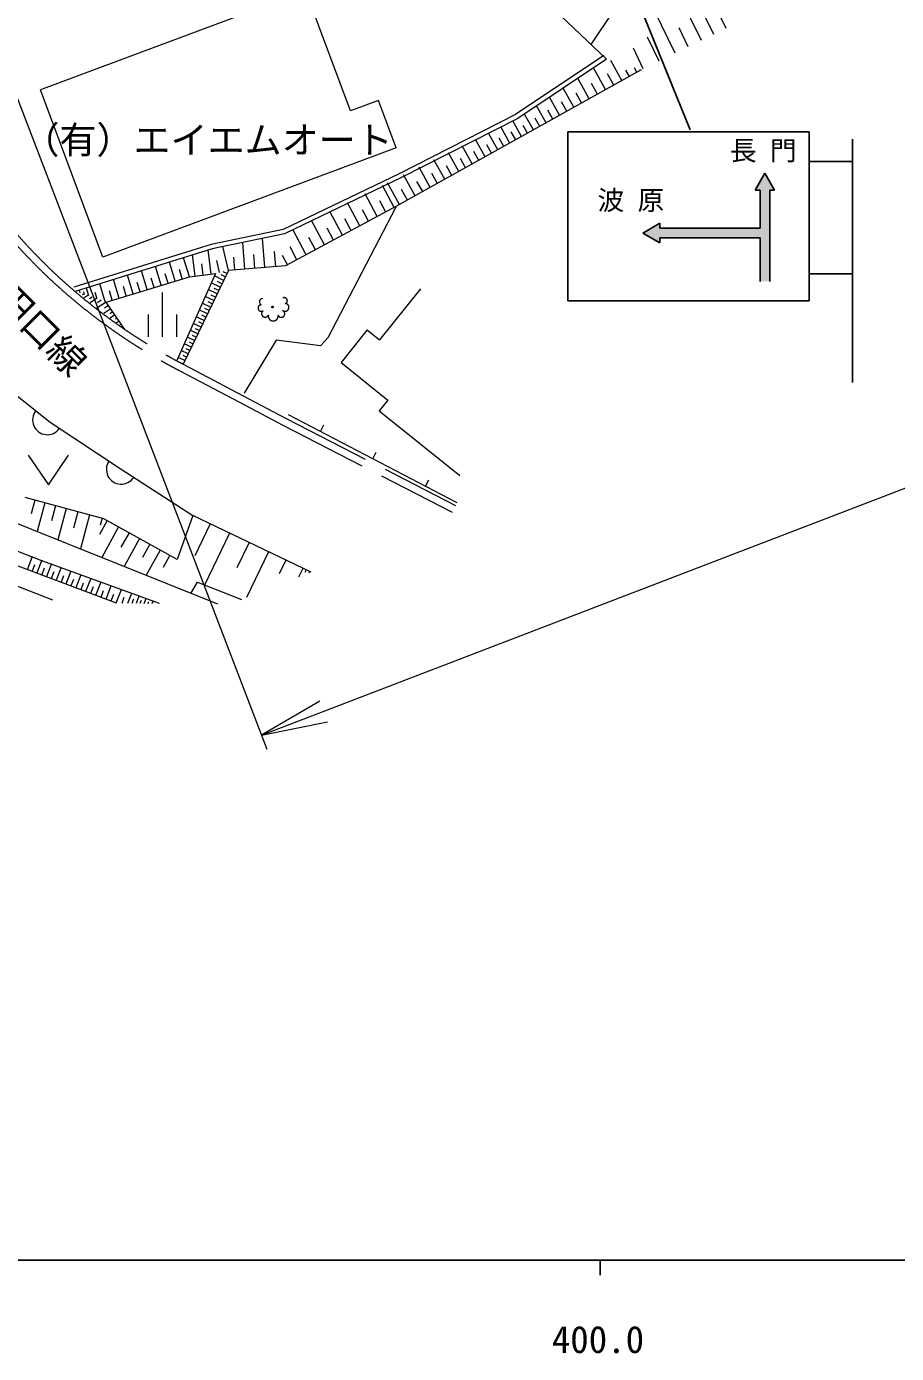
# Model space of a CAD drawing. Units: millimetres, scale not verified. Extents: x 40000 to 680000, y 20000 to 380000.
# Drawn here: x 429262 to 487998, y 198715 to 288252 of the extents above; entities that cross this region are included whole.
import ezdxf
from ezdxf.enums import TextEntityAlignment as Align

# ---------------------------------------------------------------- set-up
doc = ezdxf.new("R2010")
doc.units = ezdxf.units.MM
doc.header["$LTSCALE"] = 1000
doc.linetypes.add('CHAIN', pattern=[18.5, 12, -1.5, 3.5, -1.5])
doc.linetypes.add('DASHED', pattern=[7.5, 6, -1.5])
for name, color, linetype, lineweight in [('M-BGD', 7, 'Continuous', 13), ('M-BMK', 2, 'CHAIN', 13), ('M-STR-HTXT', 7, 'Continuous', 13), ('M-STR-STRC', 7, 'Continuous', 25), ('M-TTL-BAND', 7, 'Continuous', 25)]:
    doc.layers.add(name, color=color, linetype=linetype, lineweight=lineweight)
doc.styles.add('ＭＳ ゴシック', font='')
doc.styles.get('ＭＳ ゴシック').set_extended_font_data('MS Gothic')

# ---------------------------------------------------------------- blocks, each defined once
blk = doc.blocks.new('open_arrow')
at = {"color": 0, "linetype": 'Continuous', "lineweight": -2}
blk.add_lwpolyline([(7.5, 1.25), (0, 0), (7.5, -1.25)], dxfattribs=at)

msp = doc.modelspace()

# ---------------------------------------------------------------- hatches: boundary and pattern name
at = {"layer": 'M-STR-STRC'}
msp.add_hatch(color=256, dxfattribs=at).paths.add_polyline_path([(478784, 277221), (478456, 277221), (479112, 278363), (479769, 277221), (479440, 277221), (479440, 271054), (478784, 271054), (478784, 273991), (472026, 273991), (472026, 273663), (470884, 274319), (472026, 274976), (472026, 274647), (478784, 274647)])

# ---------------------------------------------------------------- linework, layer by layer
at = {"layer": 'M-BGD'}
for p, q in [((468410, 286049), (454404, 299369)), ((448108, 290660), (430202, 283984)), ((451130, 282556), (448108, 290660)), ((476494, 288124), (475412, 290350)), ((468916, 289366), (467359, 287047)), ((473050, 286449), (471658, 289309)), ((474825, 287312), (473674, 289679)), ((475660, 287718), (475101, 288866)), ((471977, 285927), (471192, 287540)), ((473937, 286880), (473315, 288160)), ((470904, 285405), (470234, 286783)), ((468243, 286298), (462283, 282307)), ((468410, 286049), (462435, 282047)), ((469460, 284611), (468710, 285958)), ((470760, 285335), (454194, 276101)), ((467256, 283382), (466487, 284761)), ((468358, 283996), (467539, 285466)), ((468909, 284304), (468487, 285061)), ((469966, 284892), (469736, 285304)), ((470471, 285174), (470304, 285474)), ((470689, 285296), (470669, 285333)), ((434417, 272680), (430202, 283984)), ((466222, 282805), (465500, 284100)), ((467807, 283689), (467410, 284402)), ((453036, 283266), (451130, 282556)), ((454229, 280068), (453036, 283266)), ((465251, 282264), (464573, 283479)), ((465736, 282535), (465387, 283162)), ((466739, 283094), (466366, 283762)), ((462283, 282307), (454411, 278315)), ((462435, 282047), (454544, 278046)), ((463484, 281279), (462887, 282350)), ((463912, 281518), (463603, 282071)), ((464339, 281756), (463704, 282897)), ((464795, 282010), (464467, 282599)), ((461895, 280393), (461288, 281481)), ((462681, 280832), (462096, 281880)), ((463082, 281055), (462793, 281574)), ((460233, 279467), (459580, 280637)), ((460656, 279703), (460335, 280278)), ((461079, 279939), (460450, 281067)), ((461487, 280166), (461178, 280720)), ((462288, 280613), (461990, 281147)), ((454229, 280068), (434417, 272680)), ((458444, 278470), (457742, 279730)), ((459355, 278977), (458678, 280192)), ((459794, 279222), (459461, 279818)), ((456519, 277397), (455763, 278753)), ((457499, 277943), (456770, 279250)), ((457971, 278206), (457614, 278848)), ((458899, 278724), (458554, 279342)), ((454411, 278315), (446584, 274554)), ((454544, 278046), (446681, 274268)), ((454447, 276242), (453633, 277701)), ((455502, 276830), (454717, 278236)), ((456010, 277113), (455625, 277804)), ((457009, 277670), (456638, 278336)), ((452947, 275431), (452127, 276957)), ((454092, 276046), (453293, 277533)), ((454974, 276536), (454575, 277252)), ((454194, 276101), (446751, 272099)), ((454194, 276073), (449605, 267258)), ((451772, 274799), (450930, 276366)), ((452360, 275115), (451944, 275888)), ((453520, 275738), (453115, 276492)), ((449391, 273519), (448504, 275168)), ((450597, 274167), (449732, 275775)), ((451184, 274483), (450758, 275277)), ((446584, 274554), (441722, 273537)), ((446681, 274268), (441798, 273247)), ((448153, 272853), (447244, 274546)), ((448772, 273186), (448323, 274022)), ((449994, 273843), (449556, 274657)), ((441722, 273537), (432453, 270658)), ((441798, 273247), (432542, 270371)), ((441718, 271557), (441515, 273159)), ((442889, 271791), (442526, 273399)), ((444009, 271881), (443866, 273679)), ((439301, 271081), (438916, 272351)), ((440258, 271372), (439871, 272648)), ((440657, 271422), (440478, 272837)), ((441188, 271490), (441092, 272244)), ((442286, 271655), (442104, 272464)), ((443335, 271827), (443267, 272683)), ((444684, 271935), (444609, 272877)), ((434634, 269665), (440258, 271372)), ((436457, 270218), (436078, 271470)), ((437401, 270504), (437019, 271762)), ((438349, 270792), (437965, 272056)), ((438825, 270937), (438633, 271570)), ((442021, 271596), (439419, 265719)), ((439780, 271226), (439587, 271863)), ((442889, 271791), (439839, 265467)), ((440258, 271372), (442021, 271596)), ((442565, 271121), (441944, 271420)), ((442678, 271354), (442402, 271487)), ((442790, 271587), (442533, 271711)), ((446751, 272099), (442889, 271791)), ((432885, 270281), (432831, 270461)), ((433470, 270075), (433308, 270609)), ((434574, 269686), (434209, 270889)), ((435052, 269792), (434863, 270413)), ((435519, 269933), (435141, 271179)), ((435988, 270076), (435799, 270700)), ((436929, 270361), (436739, 270989)), ((437875, 270648), (437683, 271279)), ((442129, 270215), (441537, 270501)), ((442346, 270666), (441739, 270958)), ((442237, 270440), (441938, 270585)), ((442456, 270893), (442149, 271041)), ((455862, 270551), (453100, 267117)), ((433103, 270204), (433013, 270143)), ((433178, 270178), (433124, 270357)), ((433396, 270101), (433132, 269921)), ((433688, 269998), (433515, 269880)), ((433981, 269895), (433552, 269602)), ((434022, 269880), (433890, 270315)), ((434634, 269665), (434019, 269246)), ((434307, 269780), (434046, 269602)), ((435893, 267818), (434634, 269665)), ((438427, 270314), (438427, 267314)), ((441694, 269315), (441131, 269586)), ((441911, 269765), (441334, 270043)), ((441803, 269540), (441518, 269677)), ((442020, 269990), (441728, 270131)), ((434948, 269204), (434487, 268889)), ((434791, 269434), (434522, 269251)), ((435089, 268997), (434893, 268863)), ((435230, 268791), (434906, 268570)), ((437477, 268814), (437477, 267314)), ((439377, 268814), (439377, 267314)), ((441260, 268414), (440726, 268671)), ((441477, 268864), (440929, 269129)), ((441368, 268639), (441098, 268769)), ((441586, 269089), (441308, 269223)), ((435371, 268584), (435243, 268497)), ((435511, 268378), (435325, 268251)), ((435652, 268171), (435593, 268131)), ((435793, 267964), (435744, 267931)), ((440825, 267513), (440321, 267756)), ((441043, 267963), (440524, 268214)), ((440934, 267738), (440678, 267862)), ((441151, 268189), (440888, 268316)), ((452271, 267784), (450499, 265581)), ((452271, 267784), (453100, 267117)), ((440391, 266612), (439916, 266841)), ((440608, 267063), (440119, 267299)), ((440500, 266838), (440258, 266954)), ((440717, 267288), (440468, 267408)), ((446107, 267090), (443952, 263508)), ((449101, 266698), (446107, 267090)), ((449605, 267258), (449101, 266698)), ((439957, 265712), (439511, 265927)), ((440174, 266162), (439713, 266384)), ((440065, 265937), (439839, 266046)), ((440282, 266387), (440049, 266500)), ((426195, 265247), (430853, 261566)), ((439848, 265486), (439742, 265537)), ((450499, 265581), (453657, 263042)), ((443882, 263340), (446793, 261801)), ((443649, 262898), (446559, 261359)), ((453657, 263042), (453082, 262326)), ((430853, 261566), (435575, 258425)), ((458337, 256111), (446959, 262045)), ((453082, 262326), (458511, 257961)), ((449102, 260927), (449333, 261371)), ((429383, 259325), (430736, 257325)), ((430736, 257325), (432089, 259325)), ((452648, 259078), (452879, 259521)), ((435575, 258425), (440496, 255262)), ((456195, 257228), (456426, 257672)), ((424700, 256283), (432003, 253373)), ((434480, 255038), (429163, 256465)), ((429827, 256287), (429579, 255363)), ((430491, 256109), (429974, 254182)), ((431214, 255915), (430944, 254909)), ((431937, 255721), (431374, 253624)), ((432723, 255510), (432429, 254415)), ((433509, 255299), (432896, 253014)), ((440496, 255262), (439433, 252296)), ((448472, 251428), (440496, 255262)), ((434707, 254912), (434193, 253984)), ((434366, 255069), (434241, 254603)), ((435477, 254486), (434340, 252433)), ((439433, 252296), (434480, 255038)), ((441660, 254703), (440617, 252532)), ((430296, 252198), (425763, 253961)), ((436181, 254096), (435637, 253113)), ((436886, 253706), (435846, 251828)), ((442975, 254071), (441289, 250564)), ((444290, 253439), (443469, 251732)), ((426784, 252576), (435319, 249357)), ((429340, 251658), (429667, 252508)), ((432003, 253373), (442161, 249288)), ((437590, 253316), (437094, 252420)), ((438295, 252926), (437351, 251222)), ((438934, 252572), (438484, 251760)), ((445604, 252807), (444120, 249719)), ((431038, 249553), (424294, 252156)), ((429662, 251534), (429826, 251961)), ((429983, 251411), (430313, 252267)), ((438244, 249316), (430296, 252198)), ((430307, 251286), (430472, 251716)), ((430631, 251161), (430963, 252025)), ((431284, 250910), (431619, 251781)), ((447920, 251693), (447635, 251100)), ((430957, 251036), (431124, 251469)), ((431614, 250783), (431782, 251221)), ((431943, 250657), (432281, 251535)), ((432275, 250529), (432445, 250970)), ((432607, 250401), (432948, 251287)), ((432942, 250272), (433113, 250717)), ((433277, 250143), (433620, 251036)), ((433952, 249884), (434298, 250784)), ((440356, 250001), (440804, 250757)), ((440804, 250757), (443770, 249581)), ((448146, 251585), (448061, 251409)), ((448371, 251477), (448319, 251368)), ((433614, 250013), (433787, 250462)), ((434292, 249753), (434466, 250205)), ((434633, 249622), (434982, 250529)), ((434976, 249490), (435152, 249945)), ((435319, 249357), (435672, 250273)), ((436103, 249346), (436361, 250016)), ((436677, 249338), (436866, 249828)), ((435711, 249352), (435864, 249748)), ((436390, 249342), (436502, 249632)), ((436943, 249334), (437022, 249538)), ((437210, 249330), (437334, 249654)), ((437476, 249327), (437522, 249447)), ((437742, 249323), (437803, 249480))]:
    msp.add_line(p, q, dxfattribs=at)
at = {"layer": 'M-BGD', "linetype": 'CHAIN'}
for p, q in [((445358, 271988), (445201, 273959)), ((447519, 272512), (447052, 273380)), ((446097, 272047), (446015, 273079)), ((446884, 272171), (446542, 272807))]:
    msp.add_line(p, q, dxfattribs=at)
at = {"layer": 'M-BGD', "linetype": 'DASHED'}
for p, q in [((439839, 265467), (443882, 263340)), ((439607, 265024), (443649, 262898)), ((446793, 261801), (458224, 255939)), ((446564, 261356), (457996, 255494))]:
    msp.add_line(p, q, dxfattribs=at)
at = {"layer": 'M-BGD', "color": 2, "linetype": 'CHAIN'}
msp.add_line((446762, 252250), (446320, 251330), dxfattribs=at)
at = {"layer": 'M-BGD', "linetype": 'CHAIN'}
msp.add_circle((445870, 269325), 50, dxfattribs=at)
at = {"layer": 'M-BGD', "linetype": 'DASHED'}
for centre, radius, start, end in [((456728, 298860), 37370, 209.71923, 229.66993), ((456728, 298860), 37870, 209.7489, 229.66928), ((457634, 299824), 39192, 229.57219, 242.61606), ((457634, 299824), 38692, 229.57156, 242.61837)]:
    msp.add_arc(centre, radius, start, end, dxfattribs=at)
at = {"layer": 'M-BGD'}
for centre, radius, start, end in [((445216, 269663), 230, 93.50511, 239.56447), ((445109, 269251), 214, 92.34325, 301.37355), ((430669, 261711), 1000, 141.66399, 325.29182), ((435655, 258373), 1000, 146.45421, 327.27221)]:
    msp.add_arc(centre, radius, start, end, dxfattribs=at)
at = {"layer": 'M-BGD', "linetype": 'CHAIN'}
for centre, radius, start, end in [((446665, 269752), 207, 290.0756, 114.86561), ((446725, 269300), 257, 238.85604, 87.48062), ((445376, 268884), 241, 130.19996, 332.17727), ((445916, 268716), 331, 170.38139, 6.46551), ((446463, 268871), 238, 204.72607, 62.39173)]:
    msp.add_arc(centre, radius, start, end, dxfattribs=at)
at = {"layer": 'M-BMK'}
msp.add_arc((300101, 780842), 499094, 277.26887, 288.54929, dxfattribs=at)
at = {"layer": 'M-STR-HTXT'}
for p, q in [((426306, 289474), (445483, 239492)), ((445124, 240426), (573703, 289759))]:
    msp.add_line(p, q, dxfattribs=at)
at = {"layer": 'M-STR-STRC'}
for p, q in [((464517, 304842), (474075, 281286)), ((465814, 281158), (465814, 269736)), ((482101, 281158), (465814, 281158)), ((482101, 269736), (482101, 281158)), ((485024, 280656), (485024, 264240)), ((482119, 279144), (485024, 279144)), ((479112, 278363), (478456, 277221)), ((479769, 277221), (479112, 278363)), ((478784, 277221), (478456, 277221)), ((478784, 277221), (478784, 274647)), ((479769, 277221), (479440, 277221)), ((479440, 277221), (479440, 271054)), ((472026, 274976), (470884, 274319)), ((472026, 274976), (472026, 274647)), ((470884, 274319), (472026, 273663)), ((472026, 274647), (478784, 274647)), ((472026, 273991), (472026, 273663)), ((472026, 273991), (478784, 273991)), ((478784, 273991), (478784, 271054)), ((482086, 271563), (485024, 271563)), ((465814, 269736), (482101, 269736))]:
    msp.add_line(p, q, dxfattribs=at)
at = {"layer": 'M-TTL-BAND'}
for p, q in [((40000, 205000), (579000, 205000)), ((468000, 205000), (468000, 204000))]:
    msp.add_line(p, q, dxfattribs=at)

# ---------------------------------------------------------------- block references
at = {"layer": 'M-STR-HTXT', "xscale": 600, "yscale": 600, "rotation": 21}
msp.add_blockref('open_arrow', (445124, 240426), dxfattribs=at)

# ---------------------------------------------------------------- texts
at = {"layer": 'M-BGD', "style": 'ＭＳ ゴシック'}
msp.add_text('（有）エイエムオート', height=1833, dxfattribs=at).set_placement((453988, 279138), align=Align.BOTTOM_RIGHT)
msp.add_text('市道波原神田口線', height=1833, rotation=315.022, dxfattribs=at).set_placement((431833, 264125), align=Align.BOTTOM_RIGHT)
at = {"layer": 'M-STR-STRC', "style": 'ＭＳ ゴシック'}
for s, p in [('長 門', (479007, 279884)), ('波 原', (470065, 276536))]:
    msp.add_text(s, height=1320, dxfattribs=at).set_placement(p, align=Align.MIDDLE_CENTER)
at = {"layer": 'M-TTL-BAND', "style": 'ＭＳ ゴシック'}
msp.add_text('400.0', height=1833, dxfattribs=at).set_placement((467844, 198195), align=Align.BOTTOM_CENTER)

doc.saveas('drawing.dxf')
